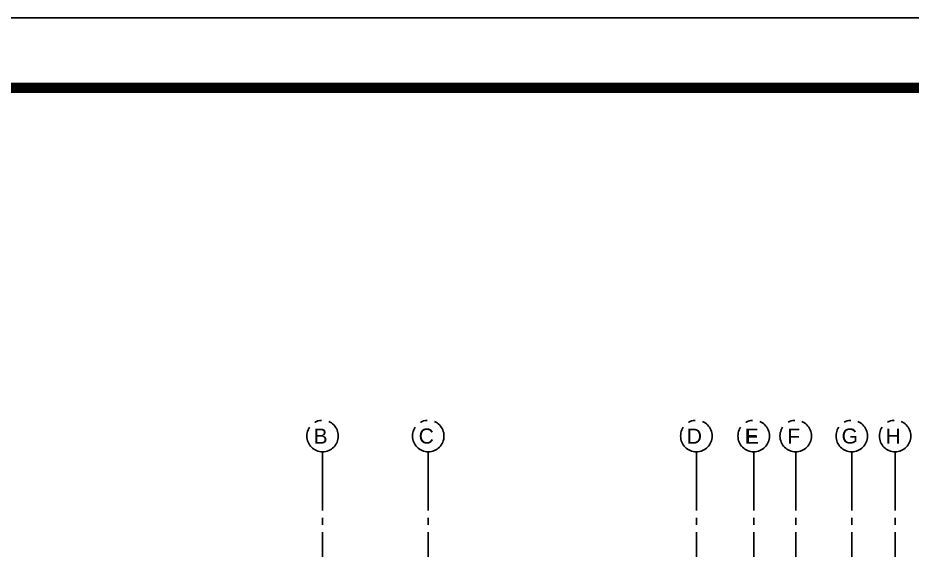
# Model space of a CAD drawing. Header units: millimetres. Extents: x 1217 to 2428, y 234 to 644.
# Drawn here: x 2348.63 to 2361.4, y 556.83 to 564.44 of the extents above; entities that cross this region are included whole.
import ezdxf

# ---------------------------------------------------------------- set-up
doc = ezdxf.new("R2010")
doc.units = ezdxf.units.MM
doc.linetypes.add('ACAD_ISO04W100', pattern=[30, 24, -3, 0, -3])
doc.layers.add('0.1', color=251, linetype='Continuous')
doc.layers.add('EJES', color=8, linetype='Continuous')
doc.styles.get("Standard").update_dxf_attribs({"font": 'arial.ttf'})

msp = doc.modelspace()

# ---------------------------------------------------------------- linework, layer by layer
at = {"layer": '0.1', "ltscale": 3, "elevation": 0}
msp.add_lwpolyline([(2338.46076, 512.44057), (2428.46076, 512.44057), (2428.46076, 564.44057), (2338.46076, 564.44057)], close=True, dxfattribs=at)
at = {"layer": '0.1', "ltscale": 3, "const_width": 0.15, "elevation": 0}
msp.add_lwpolyline([(2339.46076, 513.44057), (2427.46076, 513.44057), (2427.46076, 563.44057), (2339.46076, 563.44057)], close=True, dxfattribs=at)
at = {"layer": 'EJES', "linetype": 'ACAD_ISO04W100', "ltscale": 0.035, "elevation": 0}
for points in [[(2352.97844, 558.23948), (2352.97844, 520.03979)], [(2352.97844, 558.23948), (2352.97844, 520.03979)], [(2354.48848, 558.23948), (2354.48848, 520.03979)], [(2354.48848, 558.23948), (2354.48848, 520.03979)], [(2358.31982, 558.23948), (2358.31982, 554.66074)], [(2359.13909, 558.23948), (2359.13909, 554.12518)], [(2359.73954, 558.23948), (2359.73954, 554.12518)], [(2360.54048, 558.23948), (2360.54048, 554.12515)], [(2361.15846, 558.23948), (2361.15846, 554.66074)]]:
    msp.add_lwpolyline(points, dxfattribs=at)
at = {"layer": 'EJES', "linetype": 'ACAD_ISO04W100', "ltscale": 0.035}
for centre in [(2352.97844, 558.46446, 0), (2354.48848, 558.46446, 0), (2354.48848, 558.46446, 0), (2358.31872, 558.46446, 0), (2358.31872, 558.46446, 0), (2359.13799, 558.46446, 0), (2359.13799, 558.46446, 0), (2359.73844, 558.46446, 0), (2359.73844, 558.46446, 0), (2359.73844, 558.46446, 0), (2359.73844, 558.46446, 0), (2360.53937, 558.46446, 0), (2360.53937, 558.46446, 0), (2360.53937, 558.46446, 0), (2360.53937, 558.46446, 0), (2361.15846, 558.46446, 0), (2361.15846, 558.46446, 0), (2361.15846, 558.46447, 0)]:
    msp.add_circle(centre, 0.22497, dxfattribs=at)

# ---------------------------------------------------------------- texts
at = {"layer": 'EJES', "char_height": 0.216, "width": 0.3443665, "attachment_point": 5}
for s, insert in [('B', (2352.95043, 558.46272, 0)), ('B', (2352.95043, 558.46272, 0)), ('C', (2354.46047, 558.46272, 0)), ('C', (2354.46047, 558.46272, 0)), ('D', (2358.29071, 558.46272, 0)), ('E', (2359.10998, 558.46272, 0)), ('F', (2359.10998, 558.46272, 0)), ('F', (2359.71043, 558.46272, 0)), ('G', (2360.51137, 558.46272, 0)), ('H', (2361.13045, 558.46272, 0))]:
    msp.add_mtext(s, dxfattribs=dict(at, insert=insert))

doc.saveas('drawing.dxf')
